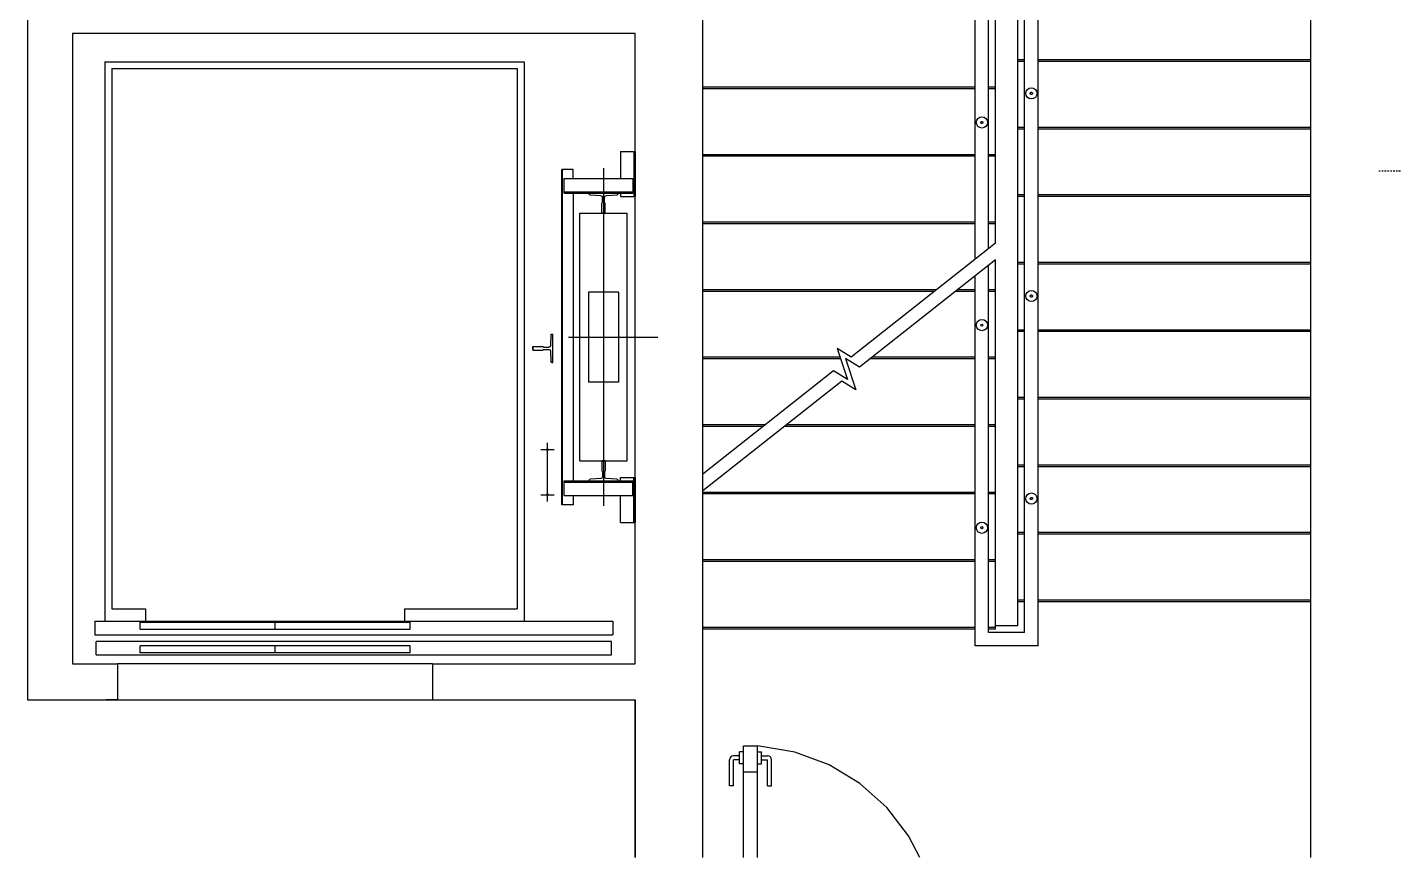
# Model space of a CAD drawing. Header units: millimetres. Extents: x 1372008 to 1411040, y -1003 to 26332.
# Drawn here: x 1385665 to 1391765, y 19952 to 23640 of the extents above; entities that cross this region are included whole.
import ezdxf

# ---------------------------------------------------------------- set-up
doc = ezdxf.new("R2010")
doc.units = ezdxf.units.MM
doc.linetypes.add('DASHDOT2', pattern=[12.7, 6.35, -3.175, 0, -3.175])
doc.linetypes.add('HIDDEN2', pattern=[4.7625, 3.175, -1.5875])
for name, color, linetype in [('Lift', 7, 'Continuous'), ('Meheccer', 7, 'Continuous'), ('Pillekan', 7, 'Continuous'), ('plita 2', 7, 'Continuous'), ('Qapi', 7, 'Continuous'), ('Santexnika', 7, 'Continuous'), ('sutun1', 7, 'Continuous')]:
    doc.layers.add(name, color=color, linetype=linetype)

msp = doc.modelspace()

# ---------------------------------------------------------------- linework, layer by layer
at = {"layer": 'Lift'}
for p, q in [((1386009.2, 23487.4), (1386009.2, 21002.4)), ((1386009.2, 23487.4), (1387871.2, 23487.4)), ((1387871.2, 23487.4), (1387871.2, 21002.4)), ((1386040.2, 23457.4), (1386040.2, 21057.4)), ((1386040.2, 23457.4), (1387840.2, 23457.4)), ((1387840.2, 23457.4), (1387840.2, 21057.4)), ((1388300.2, 23088.3), (1388300.2, 22968.3)), ((1388300.2, 23088.3), (1388365.2, 23088.3)), ((1388359.2, 23088.3), (1388359.2, 22888.3)), ((1388365.2, 23088.3), (1388365.2, 22888.3)), ((1388089.2, 23009.4), (1388039.2, 23009.4)), ((1388039.2, 21519.4), (1388039.2, 23009.4)), ((1388042.4, 21519.4), (1388042.4, 23009.4)), ((1388089.2, 22968.3), (1388089.2, 23009.4)), ((1388224.2, 23014.4), (1388224.2, 21514.4)), ((1388049.2, 22968.3), (1388355.2, 22968.3)), ((1388049.2, 22903.4), (1388049.2, 22968.3)), ((1388355.2, 22968.3), (1388355.2, 22903.3)), ((1388049.2, 22909.3), (1388355.2, 22909.3)), ((1388049.2, 22903.3), (1388355.2, 22903.3)), ((1388089.2, 22903.3), (1388089.2, 21625.4)), ((1388160.7, 22903.3), (1388287.7, 22903.3)), ((1388160.7, 22899.1), (1388160.7, 22903.3)), ((1388212.6, 22892.5), (1388164.5, 22895.1)), ((1388219.2, 22863.4), (1388219.2, 22885.5)), ((1388229.2, 22863.4), (1388229.2, 22885.5)), ((1388283.9, 22895.1), (1388235.8, 22892.5)), ((1388287.7, 22899.1), (1388287.7, 22903.3)), ((1388300.2, 22903.3), (1388300.2, 22888.3)), ((1388300.2, 22888.3), (1388365.2, 22888.3)), ((1388119.2, 22814.4), (1388329.2, 22814.4)), ((1388119.2, 21714.4), (1388119.2, 22814.4)), ((1388216.3, 22815.2), (1388216.3, 22858.9)), ((1388217.1, 22814.4), (1388216.3, 22815.2)), ((1388231.3, 22814.4), (1388217.1, 22814.4)), ((1388231.3, 22814.4), (1388217.1, 22814.4)), ((1388231.3, 22814.4), (1388232.1, 22815.2)), ((1388232.1, 22815.2), (1388232.1, 22858.9)), ((1388329.2, 21714.4), (1388329.2, 22814.4)), ((1388157.7, 22464.4), (1388157.7, 22064.4)), ((1388290.7, 22464.4), (1388157.7, 22464.4)), ((1388290.7, 22464.4), (1388290.7, 22064.4)), ((1387991, 22274.1), (1387988.4, 22226)), ((1387995, 22277.9), (1387999.1, 22277.9)), ((1387999.1, 22150.9), (1387999.1, 22277.9)), ((1387910.2, 22221.5), (1387911, 22222.3)), ((1387910.2, 22221.5), (1387910.2, 22207.2)), ((1387910.2, 22221.5), (1387910.2, 22207.2)), ((1387910.2, 22207.2), (1387910.2, 22221.5)), ((1387910.2, 22207.2), (1387911, 22206.4)), ((1387911, 22222.3), (1387954.7, 22222.3)), ((1387911, 22206.4), (1387954.7, 22206.4)), ((1387959.2, 22219.4), (1387981.4, 22219.4)), ((1387959.2, 22209.4), (1387981.4, 22209.4)), ((1388069.4, 22264.4), (1388465.2, 22264.4)), ((1387988.4, 22202.7), (1387991, 22154.6)), ((1387995, 22150.9), (1387999.1, 22150.9)), ((1388290.7, 22064.4), (1388157.7, 22064.4)), ((1387975.2, 21534.2), (1387975.2, 21794.6)), ((1387945.2, 21764.4), (1388005.2, 21764.4)), ((1388119.2, 21714.4), (1388329.2, 21714.4)), ((1388217.1, 21714.4), (1388216.3, 21713.6)), ((1388216.3, 21713.6), (1388216.3, 21669.9)), ((1388231.3, 21714.4), (1388217.1, 21714.4)), ((1388231.3, 21714.4), (1388217.1, 21714.4)), ((1388219.2, 21665.3), (1388219.2, 21643.2)), ((1388229.2, 21665.3), (1388229.2, 21643.2)), ((1388231.3, 21714.4), (1388232.1, 21713.6)), ((1388232.1, 21713.6), (1388232.1, 21669.9)), ((1388049.2, 21560.5), (1388049.2, 21625.5)), ((1388049.2, 21625.5), (1388355.2, 21625.5)), ((1388049.2, 21619.5), (1388355.2, 21619.5)), ((1388160.7, 21629.6), (1388160.7, 21625.5)), ((1388160.7, 21625.5), (1388287.7, 21625.5)), ((1388212.6, 21636.2), (1388164.5, 21633.6)), ((1388283.9, 21633.6), (1388235.8, 21636.2)), ((1388287.7, 21629.6), (1388287.7, 21625.5)), ((1388300.2, 21640.5), (1388365.2, 21640.5)), ((1388300.2, 21625.5), (1388300.2, 21640.5)), ((1388355.2, 21560.5), (1388355.2, 21625.5)), ((1388359.2, 21440.5), (1388359.2, 21640.5)), ((1388365.2, 21640.5), (1388365.2, 21440.5)), ((1387945.2, 21564.4), (1388005.2, 21564.4)), ((1388049.2, 21560.5), (1388355.2, 21560.5)), ((1388089.2, 21560.5), (1388089.2, 21519.4)), ((1388300.2, 21440.5), (1388300.2, 21560.5)), ((1388089.2, 21519.4), (1388039.2, 21519.4)), ((1388300.2, 21440.5), (1388365.2, 21440.5)), ((1386040.2, 21057.4), (1386190.2, 21057.4)), ((1386190.2, 21057.4), (1386190.2, 21002.4)), ((1387340.2, 21057.4), (1387840.2, 21057.4)), ((1387340.2, 21057.4), (1387340.2, 21002.4)), ((1385965.2, 21002.4), (1385965.2, 20942.4)), ((1385965.2, 21002.4), (1388265.2, 21002.4)), ((1386165.2, 20966.4), (1386165.2, 20998.4)), ((1386165.2, 20998.4), (1387365.2, 20998.4)), ((1386765.2, 20966.4), (1386765.2, 20998.4)), ((1387365.2, 20966.4), (1387365.2, 20998.4)), ((1388265.2, 21002.4), (1388265.2, 20942.4)), ((1385965.2, 20942.4), (1388265.2, 20942.4)), ((1386165.2, 20966.4), (1387365.2, 20966.4)), ((1385970.2, 20852.4), (1385970.2, 20912.4)), ((1388260.2, 20912.4), (1385970.2, 20912.4)), ((1387365.2, 20893.4), (1386165.2, 20893.4)), ((1386165.2, 20861.4), (1386165.2, 20893.4)), ((1386765.2, 20861.4), (1386765.2, 20893.4)), ((1387365.2, 20861.4), (1387365.2, 20893.4)), ((1388260.2, 20852.4), (1388260.2, 20912.4)), ((1385970.2, 20852.4), (1388260.2, 20852.4)), ((1387365.2, 20861.4), (1386165.2, 20861.4))]:
    msp.add_line(p, q, dxfattribs=at)
at = {"layer": 'Lift', "extrusion": (0, 0, -1)}
for centre in [(-1387975.2, 21764.4), (-1387975.2, 21564.4)]:
    msp.add_circle(centre, 4, dxfattribs=at)
for centre, radius, start, end in [((-1388164.7, 22899.1), 4, -86.86899, 0), ((-1388212.2, 22885.5), 7, 93.13101, 180), ((-1388236.2, 22885.5), 7, 0, 86.86899), ((-1388283.7, 22899.1), 4, 180, -93.13101), ((-1388214.2, 22863.4), 5, 180, -114.33053), ((-1388234.2, 22863.4), 5, -65.66947, 0), ((-1387995, 22273.9), 4, 3.13101, 90), ((-1387959.2, 22224.4), 5, -90, -24.33053), ((-1387959.2, 22204.4), 5, 24.33053, 90), ((-1387981.4, 22226.4), 7, -176.86899, -90), ((-1387981.4, 22202.4), 7, 90, 176.86899), ((-1387995, 22154.9), 4, -90, -3.13101), ((-1388214.2, 21665.3), 5, 114.33053, 180), ((-1388234.2, 21665.3), 5, 0, 65.66947), ((-1388164.7, 21629.6), 4, 0, 86.86899), ((-1388212.2, 21643.2), 7, 180, -93.13101), ((-1388236.2, 21643.2), 7, -86.86899, 0), ((-1388283.7, 21629.6), 4, 93.13101, 180)]:
    msp.add_arc(centre, radius, start, end, dxfattribs=at)
at = {"layer": 'Meheccer'}
for p, q in [((1389875.2, 22610.5), (1389875.2, 24772.4)), ((1390155.2, 20892.4), (1390155.2, 24772.4)), ((1389935.2, 22657.9), (1389935.2, 24712.4)), ((1390095.2, 20952.4), (1390095.2, 24712.4)), ((1389935.2, 20952.4), (1389935.2, 22584)), ((1389875.2, 20892.4), (1389875.2, 22536.6)), ((1390095.2, 20952.4), (1389935.2, 20952.4)), ((1390155.2, 20892.4), (1389875.2, 20892.4))]:
    msp.add_line(p, q, dxfattribs=at)
for centre, radius in [((1390125.2, 23347.2), 25), ((1389905.2, 23217.9), 25), ((1390125.2, 22446.9), 25), ((1389905.2, 22317.5), 25), ((1389905.2, 22317.5), 5), ((1390125.2, 21547.2), 25), ((1389905.2, 21417.5), 25), ((1389905.2, 21417.5), 5)]:
    msp.add_circle(centre, radius, dxfattribs=at)
at = {"layer": 'Meheccer', "linetype": 'HIDDEN2'}
for centre in [(1390125.2, 23347.2), (1389905.2, 23217.9), (1390125.2, 22446.9), (1390125.2, 21547.2)]:
    msp.add_circle(centre, 5, dxfattribs=at)
at = {"layer": 'Pillekan'}
for p, q in [((1389965.2, 22681.5), (1389965.2, 24682.4)), ((1390065.2, 20982.4), (1390065.2, 24682.4)), ((1390065.2, 23497.2), (1390095.2, 23497.2)), ((1390065.2, 23490.1), (1390095.2, 23490.1)), ((1390155.2, 23497.2), (1391365.2, 23497.2)), ((1390155.2, 23490.1), (1391365.2, 23490.1)), ((1389875.2, 23374.6), (1388665.2, 23374.6)), ((1389875.2, 23367.5), (1388665.2, 23367.5)), ((1389965.2, 23374.6), (1389935.2, 23374.6)), ((1389965.2, 23367.5), (1389935.2, 23367.5)), ((1390065.2, 23197.2), (1390095.2, 23197.2)), ((1390065.2, 23190.1), (1390095.2, 23190.1)), ((1390155.2, 23197.2), (1391365.2, 23197.2)), ((1390155.2, 23190.1), (1391365.2, 23190.1)), ((1389875.2, 23074.6), (1388665.2, 23074.6)), ((1389875.2, 23067.5), (1388665.2, 23067.5)), ((1389965.2, 23074.6), (1389935.2, 23074.6)), ((1389965.2, 23067.5), (1389935.2, 23067.5)), ((1390065.2, 22897.2), (1390095.2, 22897.2)), ((1390065.2, 22890.1), (1390095.2, 22890.1)), ((1390155.2, 22897.2), (1391365.2, 22897.2)), ((1390155.2, 22890.1), (1391365.2, 22890.1)), ((1389875.2, 22774.6), (1388665.2, 22774.6)), ((1389875.2, 22767.5), (1388665.2, 22767.5)), ((1389965.2, 22774.6), (1389935.2, 22774.6)), ((1389965.2, 22767.5), (1389935.2, 22767.5)), ((1389965.2, 20967.5), (1389965.2, 22607.7)), ((1390065.2, 22597.2), (1390095.2, 22597.2)), ((1390065.2, 22590.1), (1390095.2, 22590.1)), ((1390155.2, 22597.2), (1391365.2, 22597.2)), ((1390155.2, 22590.1), (1391365.2, 22590.1)), ((1389869.8, 22532.4), (1389875.2, 22532.4)), ((1389703.1, 22474.6), (1388665.2, 22474.6)), ((1389694.1, 22467.5), (1388665.2, 22467.5)), ((1389875.2, 22467.5), (1389787.7, 22467.5)), ((1389875.2, 22474.6), (1389796.6, 22474.6)), ((1389965.2, 22474.6), (1389935.2, 22474.6)), ((1389965.2, 22467.5), (1389935.2, 22467.5)), ((1390065.2, 22297.2), (1390095.2, 22297.2)), ((1390065.2, 22290.1), (1390095.2, 22290.1)), ((1390155.2, 22297.2), (1391365.2, 22297.2)), ((1390155.2, 22290.1), (1391365.2, 22290.1)), ((1389275.6, 22174.6), (1388665.2, 22174.6)), ((1389277.9, 22167.5), (1388665.2, 22167.5)), ((1389301.8, 22167.5), (1389299.6, 22167.5)), ((1389875.2, 22167.5), (1389407.7, 22167.5)), ((1389875.2, 22174.6), (1389416.6, 22174.6)), ((1389965.2, 22174.6), (1389935.2, 22174.6)), ((1389965.2, 22167.5), (1389935.2, 22167.5)), ((1390065.2, 21997.2), (1390095.2, 21997.2)), ((1390065.2, 21990.1), (1390095.2, 21990.1)), ((1390155.2, 21997.2), (1391365.2, 21997.2)), ((1390155.2, 21990.1), (1391365.2, 21990.1)), ((1388943.1, 21874.6), (1388665.2, 21874.6)), ((1388934.1, 21867.5), (1388665.2, 21867.5)), ((1389875.2, 21867.5), (1389027.7, 21867.5)), ((1389875.2, 21874.6), (1389036.6, 21874.6)), ((1389965.2, 21874.6), (1389935.2, 21874.6)), ((1389965.2, 21867.5), (1389935.2, 21867.5)), ((1390065.2, 21697.2), (1390095.2, 21697.2)), ((1390065.2, 21690.1), (1390095.2, 21690.1)), ((1390155.2, 21697.2), (1391365.2, 21697.2)), ((1390155.2, 21690.1), (1391365.2, 21690.1)), ((1389875.2, 21574.6), (1388665.2, 21574.6)), ((1389875.2, 21567.5), (1388665.2, 21567.5)), ((1389965.2, 21574.6), (1389935.2, 21574.6)), ((1389965.2, 21567.5), (1389935.2, 21567.5)), ((1390065.2, 21397.2), (1390095.2, 21397.2)), ((1390065.2, 21390.1), (1390095.2, 21390.1)), ((1390155.2, 21397.2), (1391365.2, 21397.2)), ((1390155.2, 21390.1), (1391365.2, 21390.1)), ((1389875.2, 21274.6), (1388665.2, 21274.6)), ((1389875.2, 21267.5), (1388665.2, 21267.5)), ((1389965.2, 21274.6), (1389935.2, 21274.6)), ((1389965.2, 21267.5), (1389935.2, 21267.5)), ((1390065.2, 21097.2), (1390095.2, 21097.2)), ((1390065.2, 21090.1), (1390095.2, 21090.1)), ((1390155.2, 21097.2), (1391365.2, 21097.2)), ((1390155.2, 21090.1), (1391365.2, 21090.1)), ((1389875.2, 20974.6), (1388665.2, 20974.6)), ((1389875.2, 20967.5), (1388665.2, 20967.5)), ((1389965.2, 20974.6), (1389935.2, 20974.6)), ((1389965.2, 20967.5), (1389935.2, 20967.5)), ((1390065.2, 20982.4), (1389965.2, 20982.4))]:
    msp.add_line(p, q, dxfattribs=at)
at = {"layer": 'Pillekan', "linetype": 'Continuous'}
for points in [[(1389965.2, 22681.5), (1389324.6, 22175.8), (1389262.5, 22214.3), (1389308.3, 22075.5), (1389246.2, 22113.9), (1388665.2, 21655.2)], [(1389965.2, 22607.7), (1389361.2, 22130.8), (1389299, 22169.3), (1389344.9, 22030.5), (1389282.7, 22068.9), (1388665.2, 21581.4)]]:
    msp.add_lwpolyline(points, dxfattribs=at)
at = {"layer": 'plita 2'}
msp.add_line((1387465.2, 20812.4), (1386065.2, 20812.4), dxfattribs=at)
at = {"layer": 'Qapi'}
for p, q in [((1388846.3, 20449), (1388908.5, 20449)), ((1388846.3, 20449), (1388908.5, 20449)), ((1388846.3, 19952.4), (1388846.3, 20449)), ((1388846.4, 20449), (1388908.6, 20449)), ((1388846.4, 20449), (1388908.6, 20449)), ((1388846.4, 19952.4), (1388846.4, 20449)), ((1388908.5, 19952.4), (1388908.5, 20449)), ((1388908.6, 19952.4), (1388908.6, 20449)), ((1388846.3, 20333.5), (1388908.5, 20333.5)), ((1388846.4, 20333.5), (1388908.6, 20333.5))]:
    msp.add_line(p, q, dxfattribs=at)
at = {"layer": 'Qapi', "linetype": 'Continuous'}
for p, q in [((1388784.1, 20271.2), (1388784.1, 20386.8)), ((1388784.2, 20271.2), (1388784.2, 20386.8)), ((1388828.5, 20404.6), (1388801.9, 20404.6)), ((1388828.5, 20404.6), (1388801.9, 20404.6)), ((1388828.5, 20404.6), (1388801.9, 20404.6)), ((1388801.9, 20271.2), (1388801.9, 20386.8)), ((1388828.5, 20386.8), (1388801.9, 20386.8)), ((1388828.6, 20404.6), (1388802, 20404.6)), ((1388828.6, 20404.6), (1388802, 20404.6)), ((1388828.6, 20404.6), (1388802, 20404.6)), ((1388802, 20271.2), (1388802, 20386.8)), ((1388828.6, 20386.8), (1388802, 20386.8)), ((1388846.3, 20422.3), (1388828.5, 20422.3)), ((1388828.5, 20369), (1388828.5, 20422.3)), ((1388828.5, 20369), (1388828.5, 20422.3)), ((1388846.4, 20422.3), (1388828.6, 20422.3)), ((1388828.6, 20369), (1388828.6, 20422.3)), ((1388828.6, 20369), (1388828.6, 20422.3)), ((1388908.5, 20422.3), (1388926.3, 20422.3)), ((1388908.6, 20422.3), (1388926.4, 20422.3)), ((1388926.3, 20369), (1388926.3, 20422.3)), ((1388926.3, 20369), (1388926.3, 20422.3)), ((1388926.3, 20404.6), (1388953, 20404.6)), ((1388926.3, 20404.6), (1388953, 20404.6)), ((1388926.3, 20404.6), (1388953, 20404.6)), ((1388926.3, 20386.8), (1388953, 20386.8)), ((1388926.4, 20369), (1388926.4, 20422.3)), ((1388926.4, 20369), (1388926.4, 20422.3)), ((1388926.4, 20404.6), (1388953.1, 20404.6)), ((1388926.4, 20404.6), (1388953.1, 20404.6)), ((1388926.4, 20404.6), (1388953.1, 20404.6)), ((1388926.4, 20386.8), (1388953.1, 20386.8)), ((1388953, 20271.2), (1388953, 20386.8)), ((1388953.1, 20271.2), (1388953.1, 20386.8)), ((1388970.7, 20271.2), (1388970.7, 20386.8)), ((1388970.9, 20271.2), (1388970.9, 20386.8)), ((1388846.3, 20369), (1388828.5, 20369)), ((1388846.4, 20369), (1388828.6, 20369)), ((1388908.5, 20369), (1388926.3, 20369)), ((1388908.6, 20369), (1388926.4, 20369)), ((1388801.9, 20271.2), (1388784.1, 20271.2)), ((1388802, 20271.2), (1388784.2, 20271.2)), ((1388953, 20271.2), (1388970.7, 20271.2)), ((1388953.1, 20271.2), (1388970.9, 20271.2))]:
    msp.add_line(p, q, dxfattribs=at)
at = {"layer": 'Qapi'}
for points in [[(1389629, 19952.4), (1389579.8, 20048.2), (1389482.3, 20174.3), (1389363.5, 20280.6), (1389226.3, 20363.9), (1389073.7, 20421.1), (1388908.5, 20449)], [(1389629.1, 19952.4), (1389579.9, 20048.2), (1389482.4, 20174.3), (1389363.6, 20280.6), (1389226.4, 20363.9), (1389073.8, 20421.1), (1388908.6, 20449)]]:
    msp.add_lwpolyline(points, dxfattribs=at)
at = {"layer": 'Qapi', "linetype": 'Continuous'}
for centre, start, end in [((1388801.9, 20386.8), 90, 180), ((1388802, 20386.8), 90, 180), ((1388953, 20386.8), 0, 90), ((1388953.1, 20386.8), 0, 90)]:
    msp.add_arc(centre, 17.8, start, end, dxfattribs=at)
at = {"layer": 'Santexnika', "color": 26, "linetype": 'DASHDOT2', "true_color": 0x791e15}
msp.add_line((1391669, 23003), (1391765.2, 23003), dxfattribs=at)
at = {"layer": 'sutun1', "color": 134}
for p, q in [((1385665.2, 26082.4), (1385665.2, 20652.4)), ((1385665.2, 20652.4), (1388365.2, 20652.4)), ((1388365.2, 20652.4), (1388365.2, 19952.4))]:
    msp.add_line(p, q, dxfattribs=at)
at = {"layer": 'sutun1'}
for p, q in [((1388665.2, 19952.4), (1388665.2, 25882.4)), ((1391365.2, 25632.4), (1391365.2, 19952.4)), ((1385665.2, 23922.4), (1385665.2, 20652.4)), ((1388365.2, 23612.4), (1385865.2, 23612.4)), ((1385865.2, 23612.4), (1385865.2, 20812.4)), ((1388365.2, 20812.4), (1388365.2, 23612.4)), ((1385865.2, 20812.4), (1386065.2, 20812.4)), ((1386065.2, 20812.4), (1386065.2, 20652.4)), ((1387465.2, 20812.4), (1387465.2, 20652.4)), ((1385665.2, 20652.4), (1386065.2, 20652.4)), ((1386065.2, 20652.4), (1386015.2, 20652.4)), ((1387465.2, 20652.4), (1388365.2, 20652.4)), ((1388365.2, 19952.4), (1388365.2, 20652.4))]:
    msp.add_line(p, q, dxfattribs=at)
msp.add_lwpolyline([(1387465.2, 20812.4), (1388365.2, 20812.4)], dxfattribs=at)

doc.saveas('drawing.dxf')
